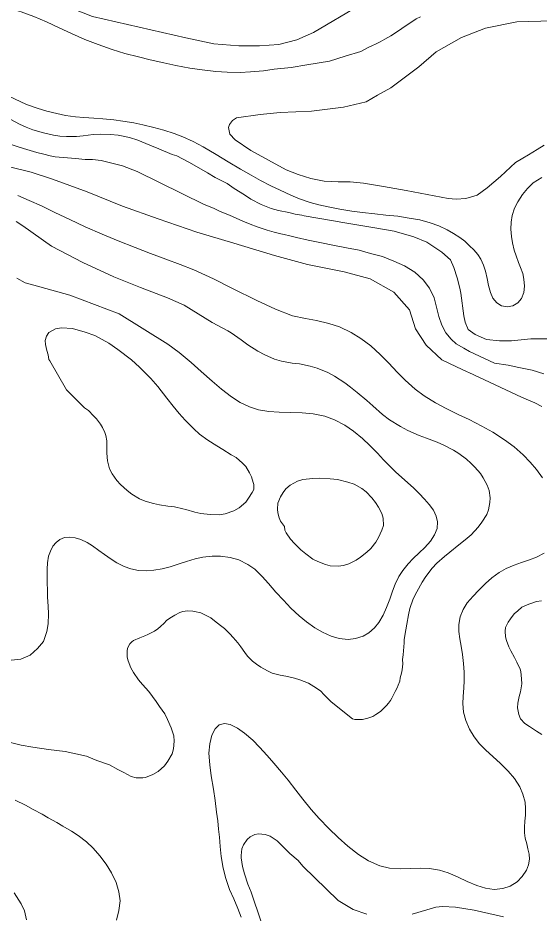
# Model space of a CAD drawing. Header units: metres. Extents: x 548946 to 557077, y 1838800 to 1845419.
# Drawn here: x 555282 to 555594, y 1842389 to 1842924 of the extents above; entities that cross this region are included whole.
import ezdxf

# ---------------------------------------------------------------- set-up
doc = ezdxf.new("R2010")
doc.units = ezdxf.units.M
doc.header["$LTSCALE"] = 28
doc.layers.add('1', color=7, linetype='Continuous', lineweight=13)
doc.layers.add('2', color=7, linetype='Continuous', lineweight=13)

msp = doc.modelspace()

# ---------------------------------------------------------------- linework, layer by layer
at = {"layer": '1'}
for points in [[(555272.24, 1842943.44), (555291.76, 1842938.27), (555307.86, 1842932.33), (555326.58, 1842924.82), (555347.54, 1842920.1), (555382.36, 1842912.21), (555399.07, 1842908.62), (555414.18, 1842907.43), (555426.52, 1842907.43), (555438.05, 1842908.22), (555448.79, 1842911.02), (555458.74, 1842915.41), (555486.3, 1842931.66), (555491.79, 1842934.15), (555495.35, 1842936.12), (555498.93, 1842937.9), (555504.46, 1842940.88), (555508.02, 1842942.84)], [(555547.13, 1842912.35), (555561.45, 1842917.83), (555580.22, 1842921.61), (555601.71, 1842922.21)], [(555596.59, 1842847.96), (555592.44, 1842845.44), (555587.13, 1842842.31), (555583.69, 1842840.26), (555579.37, 1842837.54), (555570.52, 1842829.24), (555562.56, 1842822.45), (555556.6, 1842818.06), (555549.83, 1842816.07), (555543.87, 1842815.67), (555539.09, 1842816.07), (555514.03, 1842820.86), (555500.51, 1842823.25), (555488.57, 1842825.25), (555480.62, 1842826.04), (555473.46, 1842826.04), (555465.1, 1842826.44), (555457.15, 1842828.04), (555449.59, 1842830.43), (555442.43, 1842833.22), (555421.31, 1842844.78), (555411.93, 1842851.13), (555408.75, 1842854.56), (555408.27, 1842856.52), (555408.02, 1842858.47), (555408.51, 1842860.43), (555410.22, 1842862.63), (555412.66, 1842864.35), (555426.91, 1842866.34), (555438.85, 1842867.53), (555457.54, 1842868.33), (555476.64, 1842870.72), (555490.16, 1842873.92), (555496.93, 1842877.91), (555504.88, 1842882.29), (555521.6, 1842894.85), (555531.97, 1842903.79), (555547.13, 1842912.35)], [(555555.34, 1842734.88), (555551.08, 1842737.87), (555549.38, 1842742.14), (555548.52, 1842745.99), (555546.68, 1842759.48), (555546.18, 1842762.54), (555544.65, 1842768.66), (555542.61, 1842774.79), (555540.58, 1842779.38), (555535.49, 1842783.97), (555526.34, 1842790.09), (555518.7, 1842793.15), (555506.85, 1842796.5), (555495.28, 1842798.62), (555476.31, 1842801.79), (555470.59, 1842802.82), (555453.22, 1842805.8), (555451.83, 1842806.2), (555447.76, 1842806.83), (555444.04, 1842807.69), (555437.78, 1842809), (555433.45, 1842810.17), (555427.35, 1842812.55), (555421.35, 1842815.7), (555417.41, 1842818.25), (555411.31, 1842822.15), (555407.04, 1842825.13), (555400.03, 1842828.72), (555395.32, 1842831.37), (555388.74, 1842835.3), (555384.24, 1842837.78), (555377.02, 1842841.54), (555374.34, 1842842.44), (555366.2, 1842845.89), (555361, 1842847.9), (555353.66, 1842851.07), (555348.72, 1842852.55), (555341.99, 1842853.89), (555337.38, 1842854.27), (555331.16, 1842854.53), (555326.99, 1842854.39), (555321, 1842853.64), (555317.15, 1842853.25), (555311.08, 1842853.07), (555307.24, 1842853.35), (555303.27, 1842853.9), (555297.29, 1842855.33), (555290.97, 1842857.21), (555286.97, 1842858.8), (555283.13, 1842860.6), (555277.52, 1842863.61)], [(555353.36, 1842832.29), (555344.57, 1842835.71), (555338.23, 1842837.18), (555331.88, 1842838.9), (555326.76, 1842839.39), (555322.37, 1842839.39), (555316.51, 1842840.12), (555304.44, 1842840.96), (555301.38, 1842841.52), (555297.57, 1842842.55), (555293.5, 1842843.62), (555289.4, 1842844.81), (555285.44, 1842845.93), (555282.32, 1842847.03), (555278.66, 1842848.21)], [(555276.26, 1842835.26), (555289.97, 1842831.88), (555302.81, 1842827.76), (555323.45, 1842820.01), (555344.49, 1842811.48), (555365.8, 1842803.98), (555388.94, 1842795.93), (555411.06, 1842789.37), (555435.33, 1842782.08), (555455.19, 1842776.65), (555477.04, 1842772.26), (555492.55, 1842768.17), (555506.68, 1842760.09), (555516.13, 1842749.61), (555519.75, 1842738.28), (555526.03, 1842728.55), (555535.46, 1842719.66), (555544.2, 1842715.52), (555550.51, 1842712.57), (555551.46, 1842712.07), (555582.94, 1842697.34), (555591.05, 1842694.08)], [(555596.25, 1842711.37), (555589.43, 1842713.51), (555581.33, 1842715.22), (555574.94, 1842716.5), (555566.85, 1842717.78), (555552.02, 1842724.74), (555548.44, 1842726.63), (555543.95, 1842729.31), (555540.89, 1842732.11), (555537.77, 1842735.94), (555535.34, 1842740.45), (555533.67, 1842745.66), (555532.16, 1842751.2), (555530.72, 1842756.83), (555528.07, 1842762.49), (555524.24, 1842767.59), (555519.19, 1842772.05), (555513.11, 1842775.81), (555506.79, 1842778.68), (555499.97, 1842781.37), (555492.85, 1842783.31), (555486.07, 1842785.2), (555478.35, 1842786.69), (555471.26, 1842788.08), (555462.46, 1842789.87), (555455.5, 1842791.3), (555448.46, 1842792.91), (555444.48, 1842793.8), (555441.2, 1842794.57), (555439.24, 1842795.01), (555435.16, 1842796.05), (555431.08, 1842797.23), (555425.14, 1842799.12), (555420.92, 1842800.69), (555416.55, 1842802.56), (555412.53, 1842804.32), (555408.49, 1842806.24), (555403.02, 1842808.42), (555398.98, 1842810.31), (555393.3, 1842812.59), (555353.36, 1842832.29)], [(555379.09, 1842776.75), (555370.48, 1842779.89), (555361.35, 1842783.28), (555352.1, 1842786.87), (555341.99, 1842790.76), (555332.48, 1842794.87), (555322.37, 1842799.09), (555313.09, 1842803.65), (555304.12, 1842807.68), (555296.27, 1842811.82), (555288.92, 1842814.91), (555282.06, 1842817.9)], [(555595.57, 1842649.23), (555592.03, 1842654.15), (555588.21, 1842658.64), (555583.94, 1842663.03), (555578.54, 1842667.67), (555572.93, 1842671.89), (555565.84, 1842676.48), (555559.3, 1842680.16), (555551.76, 1842683.99), (555545.23, 1842687.07), (555537.95, 1842690.65), (555531.67, 1842693.98), (555524.81, 1842698.3), (555519.47, 1842702.17), (555513.48, 1842707.53), (555508.93, 1842712.14), (555503.44, 1842717.96), (555498.5, 1842722.9), (555492.94, 1842727.98), (555487, 1842732.46), (555481.21, 1842736.11), (555474.26, 1842739.38), (555467.94, 1842741.45), (555460.46, 1842743.16), (555453.84, 1842744.34), (555446.17, 1842746.05), (555436.01, 1842749.96), (555424.86, 1842755.09), (555410.35, 1842762.32), (555398.96, 1842768.1), (555387.28, 1842773.43), (555379.09, 1842776.75)], [(555281.37, 1842768.42), (555286.49, 1842765.72), (555291.62, 1842764.26), (555313.21, 1842758.33), (555342.62, 1842747.11), (555371.72, 1842729.04), (555378.4, 1842724.1), (555385.62, 1842718.07), (555391.66, 1842712.75), (555398.24, 1842706.88), (555403.83, 1842702.16), (555409.74, 1842697.57), (555414.86, 1842694.27), (555420.48, 1842691.55), (555425.75, 1842689.9), (555431.93, 1842688.87), (555438.17, 1842688.46), (555444.95, 1842688.32), (555451.89, 1842688.09), (555458.47, 1842687.51), (555465.4, 1842686.03)], [(555300.09, 1842722.8), (555299.31, 1842725.27), (555298.57, 1842728.89), (555298.45, 1842731.35), (555299.09, 1842733.9), (555300.54, 1842735.98), (555304.63, 1842738.21), (555308.06, 1842738.92), (555314.68, 1842738.51), (555322.28, 1842736.33), (555328.06, 1842734.2), (555336.34, 1842729.62), (555341.75, 1842725.92), (555349.94, 1842719.72), (555354.78, 1842715.28), (555361.61, 1842708.63), (555365.63, 1842703.8), (555371.17, 1842696.79), (555374.8, 1842692.11), (555378.49, 1842687.72), (555381.95, 1842683.68), (555387.17, 1842678.44), (555390.51, 1842675.34), (555395.62, 1842671.7), (555400.99, 1842668.37), (555404.6, 1842666.07), (555409.46, 1842662.97), (555412.53, 1842661.26), (555416.26, 1842658.02), (555418.34, 1842655.9), (555420.52, 1842652.18), (555421.76, 1842649.86), (555422.66, 1842646.45), (555423.09, 1842645.27), (555422.99, 1842642.31), (555421.99, 1842640.38), (555419.93, 1842637.07), (555418.24, 1842634.67), (555414.28, 1842631.32), (555411.1, 1842629.4), (555405.99, 1842627.62), (555402.25, 1842627.15), (555396.91, 1842627.25), (555391.42, 1842627.8), (555387.78, 1842628.77), (555382.46, 1842630.19), (555380.68, 1842630.73), (555375.6, 1842631.81), (555371.74, 1842632.27), (555366.6, 1842633.06), (555363.17, 1842633.87), (555358.04, 1842635.32), (555354.73, 1842636.71), (555350.1, 1842639.46), (555347.36, 1842641.59), (555343.47, 1842645.29), (555341.27, 1842647.67), (555338.4, 1842651.6), (555336.88, 1842654.64), (555335.63, 1842659.33), (555335.25, 1842663.85), (555335.19, 1842666.6), (555335.16, 1842669.17), (555335.17, 1842671.36), (555334.58, 1842674.52)], [(555599.23, 1842732.31), (555588.58, 1842732.31), (555577.07, 1842731.03), (555569.83, 1842731.03), (555562.16, 1842731.89), (555555.34, 1842734.88)], [(555334.58, 1842674.52), (555333.97, 1842676.34), (555332.56, 1842679.3), (555331.44, 1842681.35), (555329.07, 1842684.38), (555327.2, 1842686.34), (555324.35, 1842689.41), (555321.95, 1842691.1), (555311.14, 1842701.85), (555301.23, 1842719.04), (555300.63, 1842720.01), (555300.09, 1842722.8)], [(555591.05, 1842694.08), (555595.23, 1842691.84)], [(555465.4, 1842686.03), (555471.24, 1842683.92), (555477.48, 1842680.66), (555482.61, 1842677.16), (555488.02, 1842672.72), (555492.45, 1842668.54), (555496.9, 1842663.96), (555500.53, 1842660.04), (555504.28, 1842656.11), (555507.67, 1842652.83), (555511.45, 1842649.41), (555514.92, 1842646.38), (555518.67, 1842642.96), (555521.81, 1842639.9), (555525.12, 1842636.45), (555527.85, 1842633.23), (555530.37, 1842629.84), (555532, 1842626.29), (555532.85, 1842622.82), (555532.57, 1842618.93), (555531.03, 1842615.17), (555528.65, 1842611.31), (555525.25, 1842607.63), (555521.89, 1842604.39), (555518.2, 1842600.95), (555515.19, 1842597.83), (555512.15, 1842593.92), (555509.78, 1842590.22), (555507.6, 1842585.76), (555505.91, 1842581.41), (555504.26, 1842576.65), (555502.41, 1842571.73), (555500.3, 1842567.18), (555497.73, 1842562.82), (555495.07, 1842559.54), (555491.79, 1842556.63), (555488.3, 1842554.64), (555483.82, 1842553.18), (555479.34, 1842552.67), (555474.03, 1842553.11), (555469.36, 1842554.52), (555464.11, 1842556.89), (555459.6, 1842559.63), (555454.53, 1842563.21), (555450.16, 1842566.8), (555445.21, 1842571.3), (555440.69, 1842576.02), (555436.2, 1842580.92), (555431.9, 1842586.03), (555428.12, 1842590.24), (555423.68, 1842594.56), (555419.5, 1842597.47), (555414.08, 1842600.2), (555409, 1842601.62), (555403.17, 1842602.41), (555398.12, 1842602.39), (555392.63, 1842601.77), (555388.04, 1842600.75), (555382.86, 1842599.23), (555378.35, 1842597.73), (555373.01, 1842596.11), (555368.31, 1842594.88), (555363.24, 1842593.93), (555358.64, 1842593.62), (555354.18, 1842593.82), (555349.64, 1842594.82), (555345.6, 1842596.21), (555341.28, 1842598.36), (555337.72, 1842600.59), (555333.82, 1842603.35), (555330.53, 1842605.85), (555326.76, 1842608.5), (555323.5, 1842610.56), (555319.69, 1842612.36), (555316.38, 1842613.42), (555312.83, 1842613.84), (555309.89, 1842613.51), (555307.14, 1842612.43), (555304.92, 1842610.65), (555303.01, 1842608.42), (555301.48, 1842605.44), (555300.43, 1842602.38), (555299.8, 1842598.42), (555299.58, 1842594.71), (555299.61, 1842590.55), (555299.66, 1842586.52), (555299.79, 1842582.17), (555299.84, 1842577.88), (555300.1, 1842572.58), (555300.29, 1842567.97), (555300.19, 1842561.91), (555299.39, 1842557.33), (555297.29, 1842551.48), (555293.9, 1842547.22), (555289.38, 1842543.14), (555283.77, 1842540.89), (555278.16, 1842540.22)], [(555550.57, 1842408.08), (555556.28, 1842405.62), (555561.52, 1842404.07), (555566.63, 1842403.27), (555571.75, 1842403.77), (555576.13, 1842405.17), (555580.43, 1842407.88), (555583.42, 1842410.9), (555585.94, 1842414.68), (555587.23, 1842417.9), (555587.79, 1842421.4), (555587.59, 1842424.26), (555586.86, 1842427.55), (555586.09, 1842430.51), (555585.26, 1842433.89), (555584.85, 1842437.16), (555584.7, 1842440.55), (555584.94, 1842444.12), (555585.29, 1842447.54), (555585.43, 1842451.62), (555585.11, 1842455.47), (555583.86, 1842460.24), (555581.96, 1842464.56), (555578.84, 1842469.46), (555575.04, 1842473.91), (555570.41, 1842478.47), (555565.86, 1842482.6), (555561.6, 1842486.43), (555557.93, 1842490.29), (555554.68, 1842494.39), (555551.89, 1842499), (555549.7, 1842504.27), (555548.4, 1842509.08), (555548.01, 1842514.37), (555548.19, 1842518.61), (555548.55, 1842523.68), (555548.76, 1842527.85), (555548.69, 1842533.02), (555548.33, 1842538.16), (555547.67, 1842543.57), (555546.92, 1842548.66), (555546.07, 1842553.06), (555545.55, 1842557.38), (555545.53, 1842561.59), (555546.33, 1842566.06), (555548.17, 1842570.59), (555550.62, 1842574.51), (555554.02, 1842578.48), (555557.38, 1842581.97), (555561.47, 1842586), (555565.21, 1842589.36), (555569.68, 1842592.72), (555573.77, 1842595.06), (555578.59, 1842597.1), (555582.9, 1842598.51), (555587.75, 1842600.16), (555591.91, 1842601.89), (555596.53, 1842604.25)], [(555594.93, 1842575.76), (555592.04, 1842575.3), (555587.93, 1842573.93), (555585.48, 1842572.96), (555583.25, 1842571.82), (555580.75, 1842569.7), (555578.69, 1842567.92), (555576.4, 1842564.97), (555575.03, 1842562.99), (555573.53, 1842559.76), (555573.33, 1842557.55), (555573.46, 1842554.23), (555574.04, 1842551.93), (555575.44, 1842548.3), (555576.71, 1842545.79), (555578.83, 1842541.78), (555580.22, 1842539), (555582.26, 1842534.88), (555582.53, 1842533.49), (555583.07, 1842529.18), (555583.17, 1842526.06), (555582.43, 1842521.4), (555581.55, 1842518.53), (555580.81, 1842514.54), (555580.68, 1842511.76), (555581.47, 1842507.77), (555582.36, 1842505.22), (555585.01, 1842502.32), (555587.7, 1842500.56), (555591.95, 1842497.76), (555595.23, 1842495.89)], [(555415.53, 1842386.63), (555413.55, 1842391.79), (555411.06, 1842397.53), (555408.58, 1842403.17), (555406.24, 1842409.86), (555404.64, 1842416.01), (555403.57, 1842423), (555402.93, 1842428.87), (555402.53, 1842434.55), (555402.01, 1842439.2), (555401.48, 1842444.26), (555400.83, 1842449.51), (555399.89, 1842456.29), (555398.94, 1842463.14), (555397.61, 1842471.06), (555396.71, 1842477.75), (555396.24, 1842484.71), (555396.73, 1842490.29), (555397.96, 1842495.43), (555399.95, 1842499.15), (555402.35, 1842501.59), (555405.52, 1842502.4), (555408.93, 1842501.76), (555413.37, 1842499.61), (555417.58, 1842496.67), (555422.43, 1842492.48), (555426.52, 1842488.34), (555431.12, 1842483.33), (555435.08, 1842478.79), (555439.63, 1842473.4), (555443.59, 1842468.46), (555448.21, 1842462.62), (555452.32, 1842457.26), (555457.4, 1842451.09), (555462.19, 1842445.56), (555467.78, 1842439.7), (555473.45, 1842434.28), (555479.32, 1842429.09), (555485.68, 1842424.18), (555491.62, 1842420.37), (555498.31, 1842417.4), (555504.18, 1842416.04), (555510.72, 1842415.59), (555516.4, 1842415.82), (555522.6, 1842416.04), (555527.94, 1842415.85), (555533.9, 1842414.79), (555539.17, 1842413.11), (555545.23, 1842410.55), (555550.57, 1842408.08)], [(555280.45, 1842456.65), (555286.59, 1842453.51), (555291.16, 1842451.11), (555296.61, 1842448.15), (555300.23, 1842446.09), (555305.28, 1842443.27), (555308.93, 1842441.14), (555314.04, 1842438.15), (555318.11, 1842435.43), (555322.98, 1842431.7), (555327.01, 1842427.9), (555331.09, 1842423.37), (555334.76, 1842418.38), (555338.01, 1842413.09), (555340.89, 1842407.31), (555342.47, 1842401.8), (555343.29, 1842396.49), (555342.48, 1842390.59), (555341.07, 1842384.87)], [(555490.63, 1842388.47), (555482.42, 1842391.35), (555473.38, 1842396.71), (555452.41, 1842417.22), (555449.61, 1842420.58), (555444.61, 1842424.81), (555441.38, 1842427.83), (555437.02, 1842432.23), (555432.85, 1842435.13), (555429.8, 1842435.99), (555425.83, 1842436.54), (555423.61, 1842436.07), (555420.83, 1842434.67), (555419.12, 1842433.13), (555416.85, 1842429.99), (555415.93, 1842427.5), (555415.48, 1842423.44), (555415.57, 1842422.03), (555416.3, 1842416.89), (555417.41, 1842412.65), (555419.51, 1842406.45), (555421.46, 1842401.55), (555438.98, 1842349.66)], [(555287.25, 1842385.17), (555286.02, 1842390.53), (555283.97, 1842394.65), (555279.86, 1842401.24)], [(555572.32, 1842386.92), (555554.72, 1842390.94), (555543.63, 1842392.59), (555535.82, 1842393), (555531.72, 1842392.59), (555517.75, 1842388.47)]]:
    msp.add_lwpolyline(points, dxfattribs=at)
msp.add_lwpolyline([(555441.45, 1842620.17), (555439.05, 1842623.39), (555438.15, 1842625.28), (555437.4, 1842628.23), (555437.12, 1842630.47), (555437.34, 1842634.02), (555438.96, 1842637.84), (555440.53, 1842640.51), (555442.25, 1842642.72), (555444.84, 1842644.76), (555449.1, 1842647.19), (555452.41, 1842648.18), (555458.24, 1842648.72), (555462.49, 1842648.96), (555468.7, 1842648.7), (555473.05, 1842648.19), (555479.24, 1842646.59), (555483.01, 1842645.35), (555487.69, 1842642.89), (555490.24, 1842640.74), (555493.55, 1842637.16), (555495.69, 1842634.48), (555497.46, 1842631.75), (555499.55, 1842627.92), (555500.39, 1842625.08), (555500.45, 1842620.81), (555499.57, 1842617.94), (555497.54, 1842613.59), (555495.89, 1842610.82), (555493.05, 1842606.94), (555490.66, 1842604.74), (555486.85, 1842601.79), (555484.22, 1842599.94), (555479.83, 1842597.77), (555476.72, 1842596.81), (555473.54, 1842596.42), (555468.76, 1842596.58), (555465.81, 1842597.35), (555461.3, 1842599.16), (555458.26, 1842600.68), (555454.15, 1842603.88), (555451.2, 1842606.17), (555447.29, 1842610.06), (555445.06, 1842612.63), (555442.4, 1842616.39), (555441.63, 1842618.01)], close=True, dxfattribs=at)
at = {"layer": '2'}
for points in [[(555275.64, 1842930.15), (555284.01, 1842927.67), (555291.62, 1842924.79), (555299.2, 1842921.6), (555306.67, 1842918.13), (555314.21, 1842914.66)], [(555314.21, 1842914.66), (555322.16, 1842911.21), (555330.09, 1842908.05), (555338.34, 1842905.21), (555346, 1842902.86), (555354.08, 1842900.71), (555361.12, 1842899), (555369.32, 1842897.14), (555376.5, 1842895.63), (555384.81, 1842894.09), (555392.11, 1842893.01), (555400.42, 1842892.09), (555407.19, 1842891.64), (555414.96, 1842891.5), (555421.14, 1842891.79), (555428.77, 1842892.44), (555435.13, 1842893.32), (555445.38, 1842894.32), (555454.8, 1842895.93), (555468.19, 1842898.23), (555477.65, 1842901.09), (555487.01, 1842903.97), (555491.01, 1842906.07), (555494.05, 1842907.52), (555495.78, 1842908.34), (555498.45, 1842909.76), (555501.4, 1842911.33), (555504.94, 1842913.38), (555508.25, 1842915.5), (555511.56, 1842917.65), (555514.64, 1842919.87), (555517.45, 1842921.68), (555520.12, 1842923.43), (555522.58, 1842924.73)], [(555316.49, 1842864.97), (555310.62, 1842865.79), (555305.41, 1842866.83), (555299.36, 1842868.31), (555293.57, 1842870.13), (555287.27, 1842872.3), (555273.3, 1842878.87)], [(555577.63, 1842789.6), (555578.66, 1842785.31), (555579.78, 1842781.76), (555581.18, 1842777.95), (555582.42, 1842774.88), (555583.71, 1842771.25), (555584.47, 1842767.82), (555584.81, 1842763.73), (555584.29, 1842759.99), (555582.95, 1842756.37), (555580.74, 1842753.75), (555577.74, 1842751.95), (555574.44, 1842751.4), (555571.07, 1842751.96), (555568.23, 1842753.69), (555565.96, 1842756.56), (555564.43, 1842759.88), (555563.3, 1842764.08), (555562.45, 1842768.23), (555561.46, 1842772.63), (555560.29, 1842776.38), (555558.67, 1842779.83), (555556.85, 1842782.6), (555554.48, 1842785.37), (555552.02, 1842787.85), (555549.04, 1842790.53), (555546.06, 1842792.84), (555542.41, 1842795.28), (555538.54, 1842797.43), (555533.57, 1842799.69), (555528.46, 1842801.52), (555522.24, 1842803.29), (555515.95, 1842804.46), (555509.08, 1842805.47), (555501.98, 1842806.18), (555495.28, 1842806.86), (555488.07, 1842807.68), (555481.69, 1842808.59), (555474.42, 1842809.8), (555468.49, 1842810.9), (555461.84, 1842812.37), (555456.68, 1842813.8), (555450.44, 1842815.95), (555445.16, 1842818.16), (555438.76, 1842821.04), (555433.26, 1842823.77), (555427.07, 1842826.89), (555421.43, 1842829.98), (555415.15, 1842833.57), (555407.74, 1842838.03), (555400.63, 1842842.35), (555392.79, 1842846.99), (555386.84, 1842850.15), (555380.68, 1842853.05), (555375.46, 1842854.92), (555369.21, 1842856.9), (555363.32, 1842858.59), (555356.69, 1842860.16), (555351.34, 1842861.28), (555344.81, 1842862.36), (555339.37, 1842863.1), (555332.9, 1842863.72), (555327.5, 1842864.09), (555321.57, 1842864.49), (555316.49, 1842864.97)], [(555595.13, 1842828.62), (555590.06, 1842825.45), (555586.61, 1842822), (555583.57, 1842818.48), (555580.71, 1842814.18), (555578.85, 1842810.28), (555577.46, 1842805.96), (555576.88, 1842801.88), (555576.68, 1842797.79), (555577.03, 1842793.49), (555577.63, 1842789.6)], [(555521.86, 1842674.48), (555515.1, 1842677.53), (555510.63, 1842679.83), (555504.13, 1842683.86), (555500.02, 1842687.06), (555494.16, 1842692.13), (555490.5, 1842695.48), (555484.77, 1842700.27), (555480.87, 1842703.31), (555477.39, 1842706.01), (555471.29, 1842709.91), (555467.22, 1842712.06), (555460.99, 1842714.7), (555456.66, 1842715.87), (555450.3, 1842717.26), (555446.06, 1842717.69), (555439.54, 1842718.87), (555435.39, 1842720.06), (555429.54, 1842722.75), (555425.47, 1842724.9), (555419.47, 1842728.72), (555415.49, 1842731.65), (555409.45, 1842735.83), (555407.49, 1842737.02), (555398.21, 1842742.04), (555381.48, 1842752.33), (555371.46, 1842756.71), (555355.32, 1842762.91), (555339.48, 1842769.29), (555320.8, 1842777.94), (555302.2, 1842787.62), (555285.03, 1842799.74), (555281.12, 1842802.43)], [(555455.73, 1842526.56), (555458.92, 1842524.58), (555462.96, 1842521.95), (555465.08, 1842519.46), (555469.31, 1842515.33), (555482.08, 1842505.22), (555483.46, 1842504.83), (555486.03, 1842504.86), (555488.03, 1842504.83), (555491.08, 1842505.5), (555494.17, 1842506.64), (555496.03, 1842507.73), (555498.76, 1842509.5), (555499.6, 1842510.37), (555502.4, 1842513.1), (555503.55, 1842514.57), (555504.7, 1842516.05), (555505.47, 1842517.48), (555506.79, 1842519.83), (555507.43, 1842521.53), (555508.67, 1842523.77), (555509.24, 1842525.37), (555510.27, 1842527.78), (555510.41, 1842529.7), (555511.31, 1842532.38), (555511.72, 1842534.43), (555512.02, 1842538.08), (555511.98, 1842540.64), (555512.19, 1842543.52), (555512.93, 1842550.56), (555512.97, 1842552.56), (555513.95, 1842558.39), (555514.38, 1842561.78), (555515.49, 1842567.34), (555516.36, 1842571.06), (555518.3, 1842576.82), (555520.53, 1842581), (555523.6, 1842586.9), (555525.93, 1842590.33), (555529.59, 1842595.26), (555532.37, 1842598.18), (555536.9, 1842602.26), (555540.09, 1842604.85), (555545.64, 1842609.16), (555549.27, 1842612.09), (555552.87, 1842615.2), (555557.06, 1842619.72), (555559.36, 1842622.67), (555562.29, 1842627.32), (555563.28, 1842630.11), (555564.07, 1842634.39), (555564.28, 1842637.27), (555563.64, 1842641.66), (555562.38, 1842644.83), (555560.13, 1842649.12), (555558.47, 1842651.76), (555555.15, 1842655.53), (555552.76, 1842657.9), (555550.08, 1842660.32), (555545.57, 1842663.66), (555542.27, 1842665.72), (555536.66, 1842668.72), (555532.63, 1842670.5), (555526.24, 1842672.94), (555521.86, 1842674.48)], [(555358.34, 1842470.23), (555362.8, 1842471.84), (555365.98, 1842473.76), (555369.65, 1842477.16), (555371.67, 1842479.99), (555374.17, 1842484.29), (555375.13, 1842487.27), (555375.51, 1842491.88), (555375.21, 1842494.98), (555373.75, 1842499.84), (555371.51, 1842504.79), (555369.86, 1842508.11), (555366.73, 1842512.56), (555364.73, 1842515.64), (555362.57, 1842518.51), (555360.29, 1842521.46), (555356.63, 1842525.66), (555354.17, 1842528.59), (555351.07, 1842532.86), (555349.57, 1842535.72), (555348.01, 1842539.8), (555347.35, 1842542), (555347.39, 1842545.53), (555347.63, 1842547.37), (555348.93, 1842549.91), (555350.21, 1842551.11), (555351.24, 1842552), (555355.03, 1842553.62), (555357.93, 1842554.74), (555359.74, 1842555.54), (555362.16, 1842556.7), (555363.75, 1842557.66), (555365.78, 1842558.96), (555367.32, 1842560.29), (555369.44, 1842562.37), (555370.86, 1842563.97), (555372.88, 1842565.27), (555375.8, 1842567.06), (555378.92, 1842568.69), (555380.64, 1842569.38), (555383.45, 1842569.73), (555386.52, 1842569.55), (555387.69, 1842569.31), (555391.31, 1842568.53), (555393.82, 1842567.42), (555397.4, 1842565.49), (555399.61, 1842563.77), (555403.19, 1842560.98), (555405.51, 1842559.18), (555408.66, 1842556.05), (555410.65, 1842553.83), (555413.53, 1842550.58), (555415.25, 1842548.22), (555417.68, 1842544.82), (555419.27, 1842542.73), (555422.31, 1842539.69), (555424.74, 1842537.81), (555427.32, 1842536.13), (555431.13, 1842533.85), (555433.96, 1842532.49), (555438.77, 1842531.29), (555442.18, 1842530.67), (555447.29, 1842529.4), (555450.63, 1842528.49), (555455.73, 1842526.56)], [(555276.16, 1842491.47), (555283.97, 1842489.41), (555290.95, 1842488.17), (555300.4, 1842486.94), (555310.26, 1842485.7), (555323, 1842482.82), (555329.16, 1842480.34), (555336.76, 1842477.71), (555341.87, 1842474.92), (555345.33, 1842473.07), (555349.72, 1842470.67), (555352.67, 1842469.9), (555356.76, 1842469.94), (555358.34, 1842470.23)]]:
    msp.add_lwpolyline(points, dxfattribs=at)

doc.saveas('drawing.dxf')
